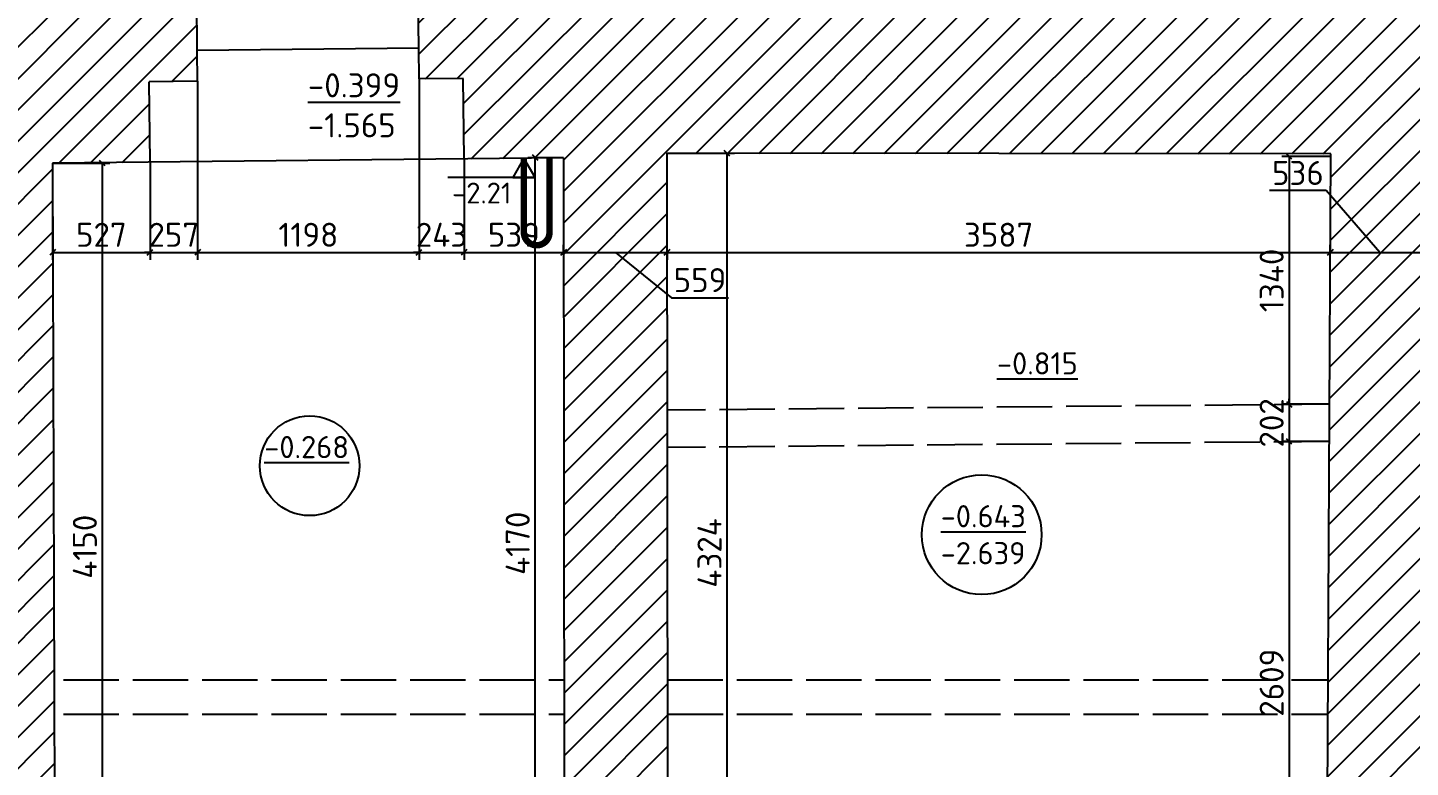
# Model space of a CAD drawing. Header units: millimetres. Extents: x 904915 to 1000606, y 1634169 to 1674089.
# Drawn here: x 952390 to 959869, y 1643953 to 1647954 of the extents above; entities that cross this region are included whole.
import ezdxf

# ---------------------------------------------------------------- set-up
doc = ezdxf.new("R2010")
doc.units = ezdxf.units.MM
doc.linetypes.add('ACAD_ISO02W100', pattern=[15, 12, -3])
for name, color, linetype in [('Балки', 140, 'ACAD_ISO02W100'), ('Канализация', 28, 'Continuous'), ('Контур', 7, 'Continuous'), ('Отметки', 7, 'Continuous'), ('Отметки коммуникаций', 7, 'Continuous'), ('Пожарные коммуникации', 1, 'Continuous'), ('Размеры', 224, 'Continuous'), ('Рама', 121, 'Continuous'), ('Штриховка', 252, 'Continuous')]:
    doc.layers.add(name, color=color, linetype=linetype)
doc.styles.add('ISOCPEUR', font='isocpeur.ttf')
doc.dimstyles.new('GENPLAN 1000', dxfattribs={"dimscale": 10, "dimtxt": 13, "dimasz": 3, "dimexe": 4, "dimexo": 0, "dimgap": 3, "dimtad": 1, "dimdec": 0, "dimzin": 0, "dimtxsty": 'ISOCPEUR', "dimblk1": 'OBLIQUE', "dimblk2": 'OBLIQUE', "dimsah": 1, "dimcen": -1, "dimaunit": 1, "dimadec": 3, "dimazin": 0, "dimtfac": 0.75, "dimtdec": 0, "dimtix": 1, "dimtmove": 1, "dimatfit": 3, "dimfxl": 0, "dimtvp": 0.6, "dimarcsym": 0})

# ---------------------------------------------------------------- blocks, each defined once
blk = doc.blocks.new('_Oblique')
at = {"color": 0, "linetype": 'ByBlock', "lineweight": -2}
blk.add_line((-0.5, -0.5), (0.5, 0.5), dxfattribs=at)
blk = doc.blocks.new('*D100')
at = {"layer": 'Defpoints', "color": 0, "ltscale": 0.03}
for p in [(952524.9, 1647221.1), (952794.2, 1647221.1), (952537.1, 1643071.2)]:
    blk.add_point(p, dxfattribs=at)
at = {"layer": 'Размеры', "color": 0, "lineweight": -2, "ltscale": 0.03}
for p, q in [((952524.9, 1647221.1), (952834.2, 1647221.1)), ((952794.2, 1643071.2), (952794.2, 1647221.1)), ((952537.1, 1643071.2), (952834.2, 1643071.2))]:
    blk.add_line(p, q, dxfattribs=at)
at = {"layer": 'Размеры', "color": 0, "lineweight": -2, "ltscale": 0.03, "xscale": 30, "yscale": 30, "zscale": 30}
for p, rotation in [((952794.2, 1647221.1), 90), ((952794.2, 1643071.2), 270)]:
    blk.add_blockref('_Oblique', p, dxfattribs=dict(at, rotation=rotation))
at = {"layer": 'Размеры', "color": 0, "ltscale": 0.03, "insert": (952699.2, 1645146.1), "char_height": 130, "attachment_point": 5, "rotation": 90, "style": 'ISOCPEUR'}
blk.add_mtext('4150', dxfattribs=at)
blk = doc.blocks.new('*D101')
at = {"layer": 'Defpoints', "color": 0, "ltscale": 0.03}
for p in [(952524.9, 1647221.1), (953052, 1647226.6), (953052, 1646738.4)]:
    blk.add_point(p, dxfattribs=at)
at = {"layer": 'Размеры', "color": 0, "lineweight": -2, "ltscale": 0.03}
for p, q in [((952524.9, 1647221.1), (952524.9, 1646698.4)), ((953052, 1647226.6), (953052, 1646698.4)), ((952524.9, 1646738.4), (953052, 1646738.4))]:
    blk.add_line(p, q, dxfattribs=at)
at = {"layer": 'Размеры', "color": 0, "lineweight": -2, "ltscale": 0.03, "xscale": 30, "yscale": 30, "zscale": 30, "rotation": 180}
blk.add_blockref('_Oblique', (952524.9, 1646738.4), dxfattribs=at)
at = {"layer": 'Размеры', "color": 0, "lineweight": -2, "ltscale": 0.03, "xscale": 30, "yscale": 30, "zscale": 30}
blk.add_blockref('_Oblique', (953052, 1646738.4), dxfattribs=at)
at = {"layer": 'Размеры', "color": 0, "ltscale": 0.03, "insert": (952788.4, 1646833.4), "char_height": 130, "attachment_point": 5, "style": 'ISOCPEUR'}
blk.add_mtext('527', dxfattribs=at)
blk = doc.blocks.new('*D102')
at = {"layer": 'Defpoints', "color": 0, "ltscale": 0.03}
for p in [(953309, 1647664), (953052, 1647226.6), (953309, 1646738.4)]:
    blk.add_point(p, dxfattribs=at)
at = {"layer": 'Размеры', "color": 0, "lineweight": -2, "ltscale": 0.03}
for p, q in [((953309, 1647664), (953309, 1646698.4)), ((953052, 1647226.6), (953052, 1646698.4)), ((953052, 1646738.4), (953022, 1646738.4)), ((953052, 1646738.4), (953309, 1646738.4)), ((953309, 1646738.4), (953339, 1646738.4))]:
    blk.add_line(p, q, dxfattribs=at)
at = {"layer": 'Размеры', "color": 0, "lineweight": -2, "ltscale": 0.03, "xscale": 30, "yscale": 30, "zscale": 30}
blk.add_blockref('_Oblique', (953052, 1646738.4), dxfattribs=at)
at = {"layer": 'Размеры', "color": 0, "lineweight": -2, "ltscale": 0.03, "xscale": 30, "yscale": 30, "zscale": 30, "rotation": 180}
blk.add_blockref('_Oblique', (953309, 1646738.4), dxfattribs=at)
at = {"layer": 'Размеры', "color": 0, "ltscale": 0.03, "insert": (953180.5, 1646833.4), "char_height": 130, "attachment_point": 5, "style": 'ISOCPEUR'}
blk.add_mtext('257', dxfattribs=at)
blk = doc.blocks.new('*D103')
at = {"layer": 'Defpoints', "color": 0, "ltscale": 0.03}
for p in [(953309, 1647664), (954506.9, 1647676.6), (954506.9, 1646738.4)]:
    blk.add_point(p, dxfattribs=at)
at = {"layer": 'Размеры', "color": 0, "lineweight": -2, "ltscale": 0.03}
for p, q in [((953309, 1647664), (953309, 1646698.4)), ((954506.9, 1647676.6), (954506.9, 1646698.4)), ((953309, 1646738.4), (954506.9, 1646738.4))]:
    blk.add_line(p, q, dxfattribs=at)
at = {"layer": 'Размеры', "color": 0, "lineweight": -2, "ltscale": 0.03, "xscale": 30, "yscale": 30, "zscale": 30, "rotation": 180}
blk.add_blockref('_Oblique', (953309, 1646738.4), dxfattribs=at)
at = {"layer": 'Размеры', "color": 0, "lineweight": -2, "ltscale": 0.03, "xscale": 30, "yscale": 30, "zscale": 30}
blk.add_blockref('_Oblique', (954506.9, 1646738.4), dxfattribs=at)
at = {"layer": 'Размеры', "color": 0, "ltscale": 0.03, "insert": (953908, 1646833.4), "char_height": 130, "attachment_point": 5, "style": 'ISOCPEUR'}
blk.add_mtext('1198', dxfattribs=at)
blk = doc.blocks.new('*D104')
at = {"layer": 'Defpoints', "color": 0, "ltscale": 0.03}
for p in [(954506.9, 1647676.6), (954750.2, 1647244.4), (954750.2, 1646738.4)]:
    blk.add_point(p, dxfattribs=at)
at = {"layer": 'Размеры', "color": 0, "lineweight": -2, "ltscale": 0.03}
for p, q in [((954506.9, 1647676.6), (954506.9, 1646698.4)), ((954750.2, 1647244.4), (954750.2, 1646698.4)), ((954506.9, 1646738.4), (954476.9, 1646738.4)), ((954506.9, 1646738.4), (954750.2, 1646738.4)), ((954750.2, 1646738.4), (954780.2, 1646738.4))]:
    blk.add_line(p, q, dxfattribs=at)
at = {"layer": 'Размеры', "color": 0, "lineweight": -2, "ltscale": 0.03, "xscale": 30, "yscale": 30, "zscale": 30}
blk.add_blockref('_Oblique', (954506.9, 1646738.4), dxfattribs=at)
at = {"layer": 'Размеры', "color": 0, "lineweight": -2, "ltscale": 0.03, "xscale": 30, "yscale": 30, "zscale": 30, "rotation": 180}
blk.add_blockref('_Oblique', (954750.2, 1646738.4), dxfattribs=at)
at = {"layer": 'Размеры', "color": 0, "ltscale": 0.03, "insert": (954628.5, 1646833.4), "char_height": 130, "attachment_point": 5, "style": 'ISOCPEUR'}
blk.add_mtext('243', dxfattribs=at)
blk = doc.blocks.new('*D105')
at = {"layer": 'Defpoints', "color": 0, "ltscale": 0.03}
for p in [(954750.2, 1647244.4), (955289, 1646738.4), (955289, 1646724.9)]:
    blk.add_point(p, dxfattribs=at)
at = {"layer": 'Размеры', "color": 0, "lineweight": -2, "ltscale": 0.03}
for p, q in [((954750.2, 1647244.4), (954750.2, 1646698.4)), ((954750.2, 1646738.4), (955289, 1646738.4)), ((955289, 1646724.9), (955289, 1646778.4))]:
    blk.add_line(p, q, dxfattribs=at)
at = {"layer": 'Размеры', "color": 0, "lineweight": -2, "ltscale": 0.03, "xscale": 30, "yscale": 30, "zscale": 30, "rotation": 180}
blk.add_blockref('_Oblique', (954750.2, 1646738.4), dxfattribs=at)
at = {"layer": 'Размеры', "color": 0, "lineweight": -2, "ltscale": 0.03, "xscale": 30, "yscale": 30, "zscale": 30}
blk.add_blockref('_Oblique', (955289, 1646738.4), dxfattribs=at)
at = {"layer": 'Размеры', "color": 0, "ltscale": 0.03, "insert": (955019.6, 1646833.4), "char_height": 130, "attachment_point": 5, "style": 'ISOCPEUR'}
blk.add_mtext('539', dxfattribs=at)
blk = doc.blocks.new('*D106')
at = {"layer": 'Defpoints', "color": 0, "ltscale": 0.03}
for p in [(955289, 1646724.9), (955848.2, 1646741.2), (955848.2, 1646738.4)]:
    blk.add_point(p, dxfattribs=at)
at = {"layer": 'Размеры', "color": 0, "lineweight": -2, "ltscale": 0.03}
for p, q in [((955289, 1646724.9), (955289, 1646778.4)), ((955289, 1646738.4), (955848.2, 1646738.4)), ((955568.6, 1646738.4), (955872.9, 1646493.3)), ((955848.2, 1646741.2), (955848.2, 1646698.4)), ((955872.9, 1646493.3), (956179.9, 1646493.3))]:
    blk.add_line(p, q, dxfattribs=at)
at = {"layer": 'Размеры', "color": 0, "lineweight": -2, "ltscale": 0.03, "xscale": 30, "yscale": 30, "zscale": 30, "rotation": 180}
blk.add_blockref('_Oblique', (955289, 1646738.4), dxfattribs=at)
at = {"layer": 'Размеры', "color": 0, "lineweight": -2, "ltscale": 0.03, "xscale": 30, "yscale": 30, "zscale": 30}
blk.add_blockref('_Oblique', (955848.2, 1646738.4), dxfattribs=at)
at = {"layer": 'Размеры', "color": 0, "ltscale": 0.03, "insert": (956026.4, 1646588.3), "char_height": 130, "attachment_point": 5, "style": 'ISOCPEUR'}
blk.add_mtext('559', dxfattribs=at)
blk = doc.blocks.new('*D107')
at = {"layer": 'Defpoints', "color": 0, "ltscale": 0.03}
for p in [(955848.2, 1646741.2), (959435.4, 1646738.4), (959435.4, 1646707.1)]:
    blk.add_point(p, dxfattribs=at)
at = {"layer": 'Размеры', "color": 0, "lineweight": -2, "ltscale": 0.03}
for p, q in [((955848.2, 1646741.2), (955848.2, 1646698.4)), ((955848.2, 1646738.4), (959435.4, 1646738.4)), ((959435.4, 1646707.1), (959435.4, 1646778.4))]:
    blk.add_line(p, q, dxfattribs=at)
at = {"layer": 'Размеры', "color": 0, "lineweight": -2, "ltscale": 0.03, "xscale": 30, "yscale": 30, "zscale": 30, "rotation": 180}
blk.add_blockref('_Oblique', (955848.2, 1646738.4), dxfattribs=at)
at = {"layer": 'Размеры', "color": 0, "lineweight": -2, "ltscale": 0.03, "xscale": 30, "yscale": 30, "zscale": 30}
blk.add_blockref('_Oblique', (959435.4, 1646738.4), dxfattribs=at)
at = {"layer": 'Размеры', "color": 0, "ltscale": 0.03, "insert": (957641.8, 1646833.4), "char_height": 130, "attachment_point": 5, "style": 'ISOCPEUR'}
blk.add_mtext('3587', dxfattribs=at)
blk = doc.blocks.new('*D108')
at = {"layer": 'Defpoints', "color": 0, "ltscale": 0.03}
for p in [(959971.3, 1646738.4), (959435.4, 1646707.1), (959971.3, 1646699.6)]:
    blk.add_point(p, dxfattribs=at)
at = {"layer": 'Размеры', "color": 0, "lineweight": -2, "ltscale": 0.03}
for p, q in [((959413.8, 1647072.9), (959106.8, 1647072.9)), ((959703.4, 1646738.4), (959413.8, 1647072.9)), ((959435.4, 1646707.1), (959435.4, 1646778.4)), ((959435.4, 1646738.4), (959971.3, 1646738.4)), ((959971.3, 1646699.6), (959971.3, 1646778.4))]:
    blk.add_line(p, q, dxfattribs=at)
at = {"layer": 'Размеры', "color": 0, "lineweight": -2, "ltscale": 0.03, "xscale": 30, "yscale": 30, "zscale": 30, "rotation": 180}
blk.add_blockref('_Oblique', (959435.4, 1646738.4), dxfattribs=at)
at = {"layer": 'Размеры', "color": 0, "lineweight": -2, "ltscale": 0.03, "xscale": 30, "yscale": 30, "zscale": 30}
blk.add_blockref('_Oblique', (959971.3, 1646738.4), dxfattribs=at)
at = {"layer": 'Размеры', "color": 0, "ltscale": 0.03, "insert": (959260.3, 1647167.9), "char_height": 130, "attachment_point": 5, "style": 'ISOCPEUR'}
blk.add_mtext('536', dxfattribs=at)
blk = doc.blocks.new('*D130')
at = {"layer": 'Defpoints', "color": 0, "ltscale": 0.03}
for p in [(959438.2, 1647256.7), (959213.5, 1645916.9), (959431.3, 1645916.9)]:
    blk.add_point(p, dxfattribs=at)
at = {"layer": 'Размеры', "color": 0, "lineweight": -2, "ltscale": 0.03}
for p, q in [((959438.2, 1647256.7), (959173.5, 1647256.7)), ((959213.5, 1647256.7), (959213.5, 1645916.9)), ((959431.3, 1645916.9), (959173.5, 1645916.9))]:
    blk.add_line(p, q, dxfattribs=at)
at = {"layer": 'Размеры', "color": 0, "lineweight": -2, "ltscale": 0.03, "xscale": 30, "yscale": 30, "zscale": 30}
for p, rotation in [((959213.5, 1647256.7), 90), ((959213.5, 1645916.9), 270)]:
    blk.add_blockref('_Oblique', p, dxfattribs=dict(at, rotation=rotation))
at = {"layer": 'Размеры', "color": 0, "ltscale": 0.03, "insert": (959118.5, 1646586.8), "char_height": 130, "attachment_point": 5, "rotation": 90, "style": 'ISOCPEUR'}
blk.add_mtext('1340', dxfattribs=at)
blk = doc.blocks.new('*D131')
at = {"layer": 'Defpoints', "color": 0, "ltscale": 0.03}
for p in [(959431.3, 1645916.9), (959213.5, 1645715.2), (959430.3, 1645715.2)]:
    blk.add_point(p, dxfattribs=at)
at = {"layer": 'Размеры', "color": 0, "lineweight": -2, "ltscale": 0.03}
for p, q in [((959431.3, 1645916.9), (959173.5, 1645916.9)), ((959213.5, 1645916.9), (959213.5, 1645946.9)), ((959213.5, 1645916.9), (959213.5, 1645715.2)), ((959430.3, 1645715.2), (959173.5, 1645715.2)), ((959213.5, 1645715.2), (959213.5, 1645685.2))]:
    blk.add_line(p, q, dxfattribs=at)
at = {"layer": 'Размеры', "color": 0, "lineweight": -2, "ltscale": 0.03, "xscale": 30, "yscale": 30, "zscale": 30}
for p, rotation in [((959213.5, 1645916.9), 270), ((959213.5, 1645715.2), 90)]:
    blk.add_blockref('_Oblique', p, dxfattribs=dict(at, rotation=rotation))
at = {"layer": 'Размеры', "color": 0, "ltscale": 0.03, "insert": (959118.5, 1645816.1), "char_height": 130, "attachment_point": 5, "rotation": 90, "style": 'ISOCPEUR'}
blk.add_mtext('202', dxfattribs=at)
blk = doc.blocks.new('*D132')
at = {"layer": 'Defpoints', "color": 0, "ltscale": 0.03}
for p in [(959430.3, 1645715.2), (959213.5, 1643106.3), (959400.1, 1643106.3)]:
    blk.add_point(p, dxfattribs=at)
at = {"layer": 'Размеры', "color": 0, "lineweight": -2, "ltscale": 0.03}
for p, q in [((959430.3, 1645715.2), (959173.5, 1645715.2)), ((959213.5, 1645715.2), (959213.5, 1643106.3)), ((959400.1, 1643106.3), (959173.5, 1643106.3))]:
    blk.add_line(p, q, dxfattribs=at)
at = {"layer": 'Размеры', "color": 0, "lineweight": -2, "ltscale": 0.03, "xscale": 30, "yscale": 30, "zscale": 30}
for p, rotation in [((959213.5, 1645715.2), 90), ((959213.5, 1643106.3), 270)]:
    blk.add_blockref('_Oblique', p, dxfattribs=dict(at, rotation=rotation))
at = {"layer": 'Размеры', "color": 0, "ltscale": 0.03, "insert": (959118.5, 1644410.7), "char_height": 130, "attachment_point": 5, "rotation": 90, "style": 'ISOCPEUR'}
blk.add_mtext('2609', dxfattribs=at)
blk = doc.blocks.new('*D143')
at = {"layer": 'Defpoints', "color": 0, "ltscale": 0.03}
for p in [(955847.6, 1647274.2), (956172.8, 1647274.2), (955852.4, 1642950.6)]:
    blk.add_point(p, dxfattribs=at)
at = {"layer": 'Размеры', "color": 0, "lineweight": -2, "ltscale": 0.03}
for p, q in [((955847.6, 1647274.2), (956212.8, 1647274.2)), ((956172.8, 1642950.6), (956172.8, 1647274.2)), ((955852.4, 1642950.6), (956212.8, 1642950.6))]:
    blk.add_line(p, q, dxfattribs=at)
at = {"layer": 'Размеры', "color": 0, "lineweight": -2, "ltscale": 0.03, "xscale": 30, "yscale": 30, "zscale": 30}
for p, rotation in [((956172.8, 1647274.2), 90), ((956172.8, 1642950.6), 270)]:
    blk.add_blockref('_Oblique', p, dxfattribs=dict(at, rotation=rotation))
at = {"layer": 'Размеры', "color": 0, "ltscale": 0.03, "insert": (956077.8, 1645112.4), "char_height": 130, "attachment_point": 5, "rotation": 90, "style": 'ISOCPEUR'}
blk.add_mtext('4324', dxfattribs=at)
blk = doc.blocks.new('*D195')
at = {"layer": 'Defpoints', "color": 0, "ltscale": 0.03}
for p in [(955135.5, 1647250.1), (955288.4, 1647250.1), (955293.1, 1643079.9)]:
    blk.add_point(p, dxfattribs=at)
at = {"layer": 'Размеры', "color": 0, "lineweight": -2, "ltscale": 0.03}
for p, q in [((955288.4, 1647250.1), (955095.5, 1647250.1)), ((955135.5, 1643079.9), (955135.5, 1647250.1)), ((955293.1, 1643079.9), (955095.5, 1643079.9))]:
    blk.add_line(p, q, dxfattribs=at)
at = {"layer": 'Размеры', "color": 0, "lineweight": -2, "ltscale": 0.03, "xscale": 30, "yscale": 30, "zscale": 30}
for p, rotation in [((955135.5, 1647250.1), 90), ((955135.5, 1643079.9), 270)]:
    blk.add_blockref('_Oblique', p, dxfattribs=dict(at, rotation=rotation))
at = {"layer": 'Размеры', "color": 0, "ltscale": 0.03, "insert": (955040.5, 1645165), "char_height": 130, "attachment_point": 5, "rotation": 90, "style": 'ISOCPEUR'}
blk.add_mtext('4170', dxfattribs=at)

msp = doc.modelspace()

# ---------------------------------------------------------------- hatches: boundary and pattern name
at = {"layer": 'Штриховка', "ltscale": 0.03}
h = msp.add_hatch(dxfattribs=at)
h.set_pattern_fill('_USER', color=256, scale=120, angle=45, pattern_type=0)
h.set_pattern_definition([(45, (939769.27, 1645632.96), (-84.8528, 84.8528), [])])
h.paths.add_polyline_path([(939862.1, 1645865.3), (939717.3, 1645866.2), (939716.4, 1645515.2), (939572.8, 1645516), (939573.1, 1645259.6), (939858.5, 1645259.9)], flags=17)
h.paths.add_polyline_path([(967898.5, 1669251.9), (967748.5, 1669254.9), (967737, 1668677), (967887, 1668674)], flags=17)
h.paths.add_polyline_path([(959721.2, 1670070.1), (960600.3, 1670071.2), (960599.8, 1670501.5), (960599.2, 1670954.9), (958956.6, 1670954.7), (959002.6, 1662727), (958908.9, 1662725), (958909, 1662520.4), (959728.4, 1662541.9), (959725.6, 1663653.4), (960845.1, 1663649), (960849, 1664244.1), (959728.5, 1664251.4)])
h.paths.add_polyline_path([(953047.4, 1647661.3), (953309, 1647664), (953307.3, 1647830.1), (953304.3, 1648110.6), (951642.4, 1648114.7), (951716, 1642822.9), (952533.5, 1642743.7), (952532.8, 1642909), (953481.3, 1642912), (953480.8, 1643074.2), (952537.1, 1643071.2), (952524.9, 1647221.1), (953052, 1647226.6)], flags=17)
h.paths.add_polyline_path([(944956.8, 1645799), (943919.8, 1645788.6), (943920.1, 1645262.1), (939858.5, 1645259.9), (939573.1, 1645259.6), (939573.1, 1645244.2), (934568.3, 1645252.9), (934568.3, 1645253.2), (934278.3, 1645254), (932110.1, 1645254), (932109.8, 1645787.9), (931143.7, 1645778.5), (931152.5, 1644829.1), (929740.1, 1644827.8), (929759.1, 1646190.3), (927061.9, 1646219.9), (927061.4, 1646069.9), (929607, 1646042), (929588, 1644677.6), (931153.9, 1644679.1), (931157.1, 1644329.1), (931593.9, 1644329.6), (931614, 1644169.6), (931653.7, 1644489.6), (931673.9, 1644329.6), (932110.6, 1644330.1), (932110.2, 1644955.7), (943920.3, 1644962.1), (943920.6, 1644397.3), (944407.8, 1644403.1), (944429.7, 1644243.4), (944465.9, 1644563.8), (944487.8, 1644404.1), (944974.9, 1644409.9), (944971, 1644709.9), (946047, 1644722.8), (946060.4, 1646106), (948397.6, 1646107.4), (948397.2, 1646257.4), (945911.9, 1646255.9), (945898.9, 1644921), (944968.4, 1644909.8)])
h.paths.add_polyline_path([(941747.9, 1647720.4), (935723.9, 1647718.2), (935724, 1647401.1), (939570.7, 1647430.7), (939571, 1647159), (939720.5, 1647158.1), (939719.7, 1646853.6), (939599.7, 1646838.9), (939839.6, 1646808.3), (939719.6, 1646793.6), (939718.8, 1646489.1), (939571.8, 1646490), (939572, 1646278), (939718.3, 1646277.1), (939717.4, 1645926.2), (939597.4, 1645911.4), (939862.2, 1645877.7), (939871.4, 1647396.6), (941748.7, 1647400.9)])
h.paths.add_polyline_path([(934907, 1647717.9), (934688, 1647717.9), (933884, 1647717.6), (933886.9, 1647392.8), (934284.4, 1647396.3), (934278.3, 1645254), (934568.3, 1645253.2), (934574.5, 1647392.3), (934909.5, 1647394.8)])
h.paths.add_polyline_path([(932129.4, 1649034.8), (931923.5, 1649035.1), (931923.9, 1649266.2), (931788.1, 1649266.4), (931788.1, 1649293.2), (931494.6, 1649293.9), (931494.2, 1649135.2), (931345.5, 1649135.6), (931342.9, 1648092.4), (923885.6, 1648105.6), (923881.9, 1647831.4), (923721.7, 1647813.5), (924041.1, 1647769.2), (923880.8, 1647751.4), (923877.2, 1647477.1), (924177.2, 1647477.1), (924138.3, 1644589.7), (927056.3, 1644558.9), (927057.3, 1644859), (924442.4, 1644886.5), (924477.2, 1647477.1), (931128.7, 1647397.5), (931130.8, 1647163.4), (932109, 1647173), (932108.9, 1647376.8), (932568, 1647380.9), (932565, 1647717.1), (932127.3, 1647716.9)])
h.paths.add_polyline_path([(950486.2, 1648117.6), (944691.4, 1648132), (944686.6, 1649180.5), (944528.4, 1649179.8), (944527.7, 1649323.4), (944245.8, 1649322.1), (944245.9, 1649301.6), (944073, 1649301.2), (944073.5, 1649109.4), (943905.2, 1649109), (943908.4, 1647721.2), (943261, 1647720.9), (943261.7, 1647404.3), (943918.9, 1647405.7), (943919.1, 1647096.6), (944939.3, 1647138), (944935.8, 1647403.5), (949029.6, 1647409.4), (950272.6, 1647401.6), (950272.6, 1646130.9), (950392.6, 1646115.9), (950272.6, 1646100.9), (950272.6, 1644831.4), (948400.6, 1644827), (948401.3, 1644527), (950083.4, 1644531), (950116.4, 1639995.2), (951661, 1639989.6), (951661, 1639460.8), (955617.4, 1639500.6), (962461.1, 1639567.9), (962455.8, 1636178), (962155.8, 1636178), (962155.1, 1635728.5), (962315.1, 1635708.3), (962155.1, 1635688.5), (962154.4, 1635279.1), (969661.4, 1635263.1), (969653.3, 1636911.1), (969342.9, 1636912.5), (968746.2, 1636915.1), (968742.8, 1636143.6), (967545.7, 1636148.5), (967554.4, 1641372.6), (967284, 1641372.7), (967283.9, 1641196.6), (967396.8, 1641195.5), (967399.1, 1637608.9), (967078, 1637609.2), (967077.8, 1637359.2), (967399.1, 1637358.9), (967399.1, 1636178), (966361, 1636178), (966361, 1636455), (966111, 1636455), (966111, 1636178), (963002.7, 1636178), (963006.5, 1640478), (962468.8, 1640472.7), (962472.1, 1640136.2), (959955, 1640116.1), (959955, 1641762), (959802, 1641762), (959802, 1641699), (959401.4, 1641699), (959356, 1640111.4), (955859.3, 1640105.6), (955861.6, 1641747), (955722, 1641747), (955722, 1641685), (955316.4, 1641685), (955333, 1639913), (953838.8, 1639848.2), (953835.2, 1640084.9), (952545, 1640065.2), (952537.7, 1641768.8), (951730.6, 1641771.1), (951746.3, 1640645.3), (950540.6, 1640652.7)])
h.paths.add_polyline_path([(944673.1, 1652178.2), (944526.8, 1652177.5), (944526.1, 1652342), (944239.1, 1652340.7), (944238.8, 1652288.7), (944081.7, 1652288.3), (944082, 1652146.3), (943898, 1652145.9), (943900.2, 1651218), (944068.5, 1651218.4), (944069, 1651034.4), (944101.8, 1651034.4), (944241.8, 1651034.8), (944241.9, 1650997.5), (944520.2, 1650998.8), (944519.5, 1651139.9), (944677.7, 1651140.6)])
h.paths.add_polyline_path([(944659.3, 1655219.7), (944494.9, 1655219), (944494.2, 1655363), (944231.6, 1655361.9), (944231.6, 1655357.7), (944091.4, 1655357.4), (944091.9, 1655142.4), (943891, 1655141.9), (943892.9, 1654328), (944076.9, 1654328.4), (944077.5, 1654082.4), (944234.6, 1654082.7), (944234.7, 1654030.5), (944518.5, 1654031.8), (944517.8, 1654178.3), (944664, 1654179)])
h.paths.add_polyline_path([(944645.4, 1658294.4), (944491, 1658293.7), (944490.4, 1658426.8), (944206.7, 1658425.5), (944206.8, 1658379.7), (944077.2, 1658379.4), (944077.5, 1658241.4), (943883.7, 1658241), (943886, 1657254), (944087, 1657254.4), (944087.3, 1657112.4), (944227.5, 1657112.7), (944227.6, 1657090.6), (944486.4, 1657091.8), (944485.6, 1657261), (944650, 1657261.7)])
h.paths.add_polyline_path([(944633.8, 1660848.8), (944633.7, 1661302.1), (944485.7, 1661302.1), (944485.7, 1661461.5), (944204.2, 1661461.5), (944204.2, 1661430), (944073, 1661430), (944073, 1661265), (943881.2, 1661265), (943881.1, 1660290.9), (944072.7, 1660291.4), (944073, 1660132.4), (944202.7, 1660132.7), (944202.8, 1660120.1), (944482.7, 1660121.3), (944482, 1660272), (944636.4, 1660272.7)])
h.paths.add_polyline_path([(944633.4, 1664368.1), (944482.8, 1664368.1), (944482.8, 1664523.8), (944209.9, 1664523.8), (944209.9, 1664487), (944064, 1664487), (944064, 1664294), (943881.5, 1664294), (943881.4, 1663327), (944073.2, 1663327), (944073.2, 1663205), (944204.4, 1663205), (944204.4, 1663176.6), (944485.5, 1663176.6), (944485.5, 1663329.3), (944633.5, 1663329.3)])
h.paths.add_polyline_path([(944633.1, 1667394.5), (944477.8, 1667394.5), (944477.8, 1667551.3), (944210.3, 1667551.3), (944210.3, 1667505), (944070.3, 1667505), (943881.8, 1667505), (943881.7, 1666551), (944064.2, 1666551), (944064.2, 1666226), (944210.1, 1666226), (944210.1, 1666193.3), (944482.6, 1666193.3), (944482.6, 1666351.3), (944633.2, 1666351.3)])
h.paths.add_polyline_path([(944632.7, 1670737.4), (933630.3, 1670719.9), (933632.7, 1669988.5), (943882.1, 1670004.5), (943882, 1669255), (944070.4, 1669255), (944210.4, 1669255), (944210.4, 1669219), (944477.6, 1669219), (944477.6, 1669378.8), (944632.8, 1669378.8)])
h.paths.add_polyline_path([(932703.5, 1670718.4), (931347.7, 1670716.2), (931349.7, 1669370.6), (931502.4, 1669370.8), (931502.6, 1669191), (931790.8, 1669191.4), (931790.9, 1669244.1), (931930.9, 1669244.1), (932162.5, 1669243.8), (932163.7, 1669986.2), (932705.9, 1669987)])
h.paths.add_polyline_path([(932159.7, 1667508.9), (931928.1, 1667509.3), (931788.1, 1667509.6), (931788.1, 1667541.2), (931505.1, 1667540.8), (931505.3, 1667399.2), (931352.6, 1667399), (931354.2, 1666341.7), (931523.2, 1666341.9), (931523.4, 1666160.1), (931785.9, 1666160.5), (931786, 1666222.5), (931926, 1666222.3), (931981.8, 1666222.2), (931981.9, 1666273.3), (932157.6, 1666273)])
h.paths.add_polyline_path([(932154.1, 1664134.1), (931978.4, 1664134.4), (931979, 1664493.2), (931923.2, 1664493.3), (931783.2, 1664493.5), (931783.2, 1664539.3), (931525.8, 1664538.9), (931526, 1664383.6), (931357, 1664383.4), (931358.6, 1663301.6), (931525, 1663301.8), (931525.2, 1663154.9), (931809.9, 1663155.3), (931810, 1663182.4), (931976.8, 1663182.1), (931976.9, 1663194.3), (932152.6, 1663194)])
h.paths.add_polyline_path([(932149, 1661019), (931973.3, 1661019.3), (931974, 1661450.3), (931947.1, 1661450.3), (931807.1, 1661450.5), (931807.2, 1661485.4), (931527.7, 1661485), (931527.9, 1661337.7), (931361.5, 1661337.5), (931363.1, 1660268), (931516.6, 1660268.2), (931516.8, 1660102.1), (931789.8, 1660102.5), (931789.9, 1660126.5), (931929.9, 1660126.3), (932147.6, 1660125.9)])
h.paths.add_polyline_path([(932143.9, 1657865), (931963.1, 1657865.3), (931964, 1658400.3), (931927, 1658400.3), (931787, 1658400.6), (931787.1, 1658436.1), (931519.2, 1658435.7), (931519.5, 1658275.3), (931366, 1658275.1), (931367, 1657612.2), (931366, 1657213.6), (931521, 1657213.2), (931520.6, 1657073.8), (931784.9, 1657073.1), (931784.9, 1657090.5), (931945.7, 1657090.3), (931945.8, 1657183.3), (932142.8, 1657183)])
h.paths.add_polyline_path([(932139.2, 1655001), (931942.2, 1655001.3), (931942.8, 1655353.2), (931922, 1655353.3), (931782, 1655353.3), (931782.1, 1655366.1), (931516.3, 1655366.7), (931515.9, 1655215.6), (931360.9, 1655216), (931358.3, 1654172.5), (931510, 1654172.1), (931509.6, 1654017.4), (931795.8, 1654016.7), (931795.9, 1654036.5), (931935.9, 1654036.3), (931969.7, 1654036.2), (931969.9, 1654151.3), (932137.8, 1654151)])
h.paths.add_polyline_path([(932134.4, 1652068), (931966.5, 1652068.3), (931966.9, 1652310.1), (931933, 1652310.2), (931793, 1652308.6), (931505.3, 1652309.3), (931505, 1652175.8), (931353.2, 1652176.2), (931350.5, 1651112.8), (931499.2, 1651112.4), (931498.8, 1650973.5), (931790.9, 1650972.8), (931790.9, 1650999.5), (931926.8, 1650999.3), (931927, 1651125.3), (932132.8, 1651125)])
h.paths.add_polyline_path([(960333.3, 1647937.6), (961315, 1647929), (961315, 1647846.3), (962027.7, 1647840), (962022.5, 1647245.2), (962441.3, 1647241.6), (962438.8, 1642931.6), (961667.1, 1642932.5), (961667.3, 1642787.2), (962445.8, 1642788.4), (962449.9, 1642374), (962998.7, 1642379.5), (962995.7, 1642556.1), (967112.8, 1642504.1), (967117.8, 1642902.1), (962981.3, 1642953.7), (962970.6, 1647238), (966973.7, 1647210.3), (966959.5, 1648041.4), (962846.2, 1648068.6), (962852.6, 1650308), (962290.3, 1650309.5), (962284.4, 1648065), (959904.8, 1648083.6), (959800.1, 1652965.9), (959269.6, 1652954.6), (959044.4, 1652949.7), (959061.6, 1648096.2), (954502.4, 1648107.6), (954505.2, 1647842.7), (954506.9, 1647676.6), (954745.6, 1647679.1), (954750.2, 1647244.4), (955288.4, 1647250.1), (955293.1, 1643079.9), (954363, 1643077), (954363.5, 1642914.8), (955304.8, 1642917.8), (955306.5, 1642744), (955724, 1642744), (955724, 1642682), (955862.9, 1642682), (955863.1, 1642813.5), (957224.7, 1642810.3), (957225.1, 1642947.4), (955852.4, 1642950.6), (955847.6, 1647274.2), (959438.3, 1647271.7), (959416.1, 1642942.4), (958119.3, 1642945.4), (958119, 1642808.3), (959433.1, 1642805.2), (959431.1, 1642735), (959803, 1642735), (959803, 1642659), (959957.9, 1642659), (959958.3, 1642784.8), (960773, 1642785.9), (960773.1, 1642933.5), (959949.4, 1642934.4), (959974.6, 1647263.2), (960327.3, 1647260.1)])
h.paths.add_polyline_path([(966452.6, 1641373), (963016, 1641374), (963015.6, 1641395.3), (962459.7, 1641385.8), (962463.6, 1640992.6), (963006.9, 1640998), (963007.1, 1641238.2), (966452.5, 1641204.7)], flags=17)
h.paths.add_polyline_path([(969641.7, 1639274.2), (969362.9, 1639275.5), (968756.5, 1639278.1), (968751.6, 1638147.9), (969348.3, 1638145.3), (969647.2, 1638144)], flags=17)
h.paths.add_polyline_path([(969614.1, 1644901.4), (969720.5, 1644900.2), (969709, 1645492.7), (968768.4, 1645497.1), (968765.6, 1642881.5), (968251, 1642888), (968246, 1642489.8), (968770.6, 1642483.2), (968761.9, 1640511), (969368.3, 1640508.3), (969635.6, 1640507.1)])
h.paths.add_polyline_path([(969355.7, 1670956.2), (961595, 1670955.1), (961595.6, 1670502.8), (961596.1, 1670072.4), (964099.4, 1670075.6), (964080.7, 1667732.6), (964412.9, 1667733.9), (964412.2, 1667937.9), (964282.4, 1667937.4), (964299.4, 1670075.8), (967765, 1670080.2), (967762.8, 1669971.3), (967912.8, 1669968.3), (967915, 1670080.2), (968620.7, 1670080.2), (968620.7, 1667950.5), (967872.5, 1667950.5), (967876.3, 1668140.7), (967726.4, 1668143.7), (967722.5, 1667950.4), (965333.7, 1667941.4), (965334.5, 1667737.4), (968620.7, 1667749.8), (968637.7, 1664193.3), (961712.9, 1664238.5), (961710.6, 1663645.6), (962247.4, 1663643.5), (962251.2, 1662293.7), (962850.1, 1662295.3), (962846.3, 1663638), (968632.7, 1663590.8), (968686.8, 1655955.5), (962868.1, 1656006.9), (962852.6, 1661416.8), (962253.6, 1661415.2), (962257.5, 1659994.6), (961579.4, 1659980.3), (961582.8, 1659806.5), (962267.6, 1659820), (962275.7, 1655887.9), (959738.9, 1655882.7), (959728.4, 1659770.1), (960715, 1659789.5), (960711.6, 1659962), (959734.7, 1659941.4), (959730.8, 1661541.8), (958909.7, 1661563.1), (958912.6, 1657742.3), (959027.5, 1657741.5), (959040.6, 1654041.2), (959246.2, 1654045.7), (959776.7, 1654057), (959744.4, 1655561.9), (962304.3, 1655548.9), (962299.7, 1653824.7), (962862.6, 1653823.1), (962867.9, 1655694.4), (968730.2, 1655638.5), (968722.6, 1648029.8), (967950.7, 1648034.9), (967949, 1647780.4), (968184.6, 1647769.6), (968129.2, 1647202.3), (968770.2, 1647197.9), (968769.4, 1646527.9), (969689.7, 1646485.6), (969659.3, 1648055), (969518.2, 1648054.8), (969514.3, 1650781), (969450.9, 1650781), (969419, 1655374.3), (969388.2, 1663662.6)])

# ---------------------------------------------------------------- linework, layer by layer
at = {"layer": 'Балки', "ltscale": 25}
for p, q in [((959431.3, 1645916.9), (955849.1, 1645884.6)), ((959430.3, 1645715.2), (955849.3, 1645682.9))]:
    msp.add_line(p, q, dxfattribs=at)
at = {"layer": 'Канализация', "color": 26, "ltscale": 0.03, "const_width": 35}
msp.add_lwpolyline([(955074, 1647247.8), (955074, 1646846, 1), (955212.4, 1646846), (955212.4, 1647249.3)], format="xyb", dxfattribs=at)
at = {"layer": 'Контур', "ltscale": 15}
for p, q in [((953307.3, 1647830.1), (953304.3, 1648110.6)), ((954505.2, 1647842.7), (954502.4, 1648107.6)), ((954506.9, 1647676.6), (954505.2, 1647842.7)), ((953309, 1647664), (953307.3, 1647830.1)), ((953309, 1647664), (953047.4, 1647661.3)), ((953052, 1647226.6), (953047.4, 1647661.3)), ((954745.6, 1647679.1), (954506.9, 1647676.6)), ((954750.2, 1647244.4), (954745.6, 1647679.1)), ((955288.4, 1647250.1), (952524.9, 1647221.1)), ((955288.4, 1647250.1), (955293.1, 1643079.9)), ((959438.3, 1647271.7), (955847.6, 1647274.2)), ((955847.6, 1647274.2), (955852.4, 1642950.6)), ((959416.1, 1642942.4), (959438.3, 1647271.7)), ((952524.9, 1647221.1), (952537.1, 1643071.2))]:
    msp.add_line(p, q, dxfattribs=at)
at = {"layer": 'Отметки', "ltscale": 0.03}
for centre, radius in [((953915, 1645584, -268), 269.7), ((957550.4, 1645211.3), 324)]:
    msp.add_circle(centre, radius, dxfattribs=at)
at = {"layer": 'Отметки коммуникаций', "color": 24}
msp.add_line((955134.4, 1647143.3, 115612.6), (954662.6, 1647143.3, 115612.6), dxfattribs=at)
msp.add_lwpolyline([(955074, 1647247.8), (955013.6, 1647143.3), (955134.4, 1647143.3)], close=True, dxfattribs=at)
at = {"layer": 'Пожарные коммуникации', "linetype": 'ACAD_ISO02W100', "ltscale": 25}
for p, q in [((952583, 1644427), (955291.6, 1644427)), ((955850.7, 1644427), (959423.7, 1644427)), ((952583, 1644241), (955291.8, 1644241)), ((955851, 1644241), (959422.7, 1644241))]:
    msp.add_line(p, q, dxfattribs=at)
at = {"layer": 'Рама', "ltscale": 0.03}
msp.add_line((954505.2, 1647842.7), (953307.3, 1647830.1), dxfattribs=at)

# ---------------------------------------------------------------- texts
at = {"layer": 'Отметки', "color": 140, "ltscale": 0.03, "style": 'ISOCPEUR'}
msp.add_text('%%u-0.815', height=120, dxfattribs=at).set_placement((957632.6, 1646078, -815))
at = {"layer": 'Отметки', "ltscale": 0.03, "style": 'ISOCPEUR'}
msp.add_text('%%u-0.268', height=120, dxfattribs=at).set_placement((953669.2, 1645625.2, -268))
at = {"layer": 'Отметки', "ltscale": 0.03, "attachment_point": 1, "style": 'ISOCPEUR'}
for s, insert, char_height, width in [('\\L-0.399\\l\\P-1.565', (953905.4, 1647707.1), 130, 585), ('\\L-0.643\\l\\P{\\C98;-2.639}', (957328.4, 1645371.3), 120, 552)]:
    msp.add_mtext(s, dxfattribs=dict(at, insert=insert, char_height=char_height, width=width))
at = {"layer": 'Отметки коммуникаций', "color": 24, "style": 'ISOCPEUR'}
msp.add_text('-2.21', height=113.01, dxfattribs=at).set_placement((954685.1, 1647002.8))

# ---------------------------------------------------------------- dimensions: what is measured, and where the dimension line sits
at = {"layer": 'Размеры', "ltscale": 0.03}
for base, p1, p2, picture, middle in [((953309, 1646738.4), (953052, 1647226.6), (953309, 1647664), '*D102', (953180.5, 1646833.4)), ((954506.9, 1646738.4), (953309, 1647664), (954506.9, 1647676.6), '*D103', (953908, 1646833.4)), ((954750.2, 1646738.4), (954506.9, 1647676.6), (954750.2, 1647244.4), '*D104', (954628.5, 1646833.4)), ((955289, 1646738.4), (954750.2, 1647244.4), (955289, 1646724.9), '*D105', (955019.6, 1646833.4)), ((953052, 1646738.4), (952524.9, 1647221.1), (953052, 1647226.6), '*D101', (952788.4, 1646833.4)), ((959435.4, 1646738.4), (955848.2, 1646741.2), (959435.4, 1646707.1), '*D107', (957641.8, 1646833.4))]:
    dim = msp.add_linear_dim(base=base, p1=p1, p2=p2, dimstyle='GENPLAN 1000', dxfattribs=at)
    dim.commit()
    dim.dimension.update_dxf_attribs({"geometry": picture, "text_midpoint": middle})
for base, p1, p2, picture, middle in [((952794.2, 1647221.1), (952537.1, 1643071.2), (952524.9, 1647221.1), '*D100', (952699.2, 1645146.1)), ((955135.5, 1647250.1), (955293.1, 1643079.9), (955288.4, 1647250.1), '*D195', (955040.5, 1645165)), ((956172.8, 1647274.2), (955852.4, 1642950.6), (955847.6, 1647274.2), '*D143', (956077.8, 1645112.4)), ((959213.5, 1645916.9), (959438.2, 1647256.7), (959431.3, 1645916.9), '*D130', (959118.5, 1646586.8)), ((959213.5, 1645715.2), (959431.3, 1645916.9), (959430.3, 1645715.2), '*D131', (959118.5, 1645816.1)), ((959213.5, 1643106.3), (959430.3, 1645715.2), (959400.1, 1643106.3), '*D132', (959118.5, 1644410.7))]:
    dim = msp.add_linear_dim(base=base, p1=p1, p2=p2, angle=90, dimstyle='GENPLAN 1000', dxfattribs=at)
    dim.commit()
    dim.dimension.update_dxf_attribs({"geometry": picture, "text_midpoint": middle})
for base, p1, p2, picture, middle in [((959971.3, 1646738.4), (959435.4, 1646707.1), (959971.3, 1646699.6), '*D108', (959383.8, 1647072.9)), ((955848.2, 1646738.4), (955289, 1646724.9), (955848.2, 1646741.2), '*D106', (955902.9, 1646493.3))]:
    dim = msp.add_linear_dim(base=base, p1=p1, p2=p2, dimstyle='GENPLAN 1000', dxfattribs=at)
    dim.commit()
    dim.dimension.update_dxf_attribs({"geometry": picture, "text_midpoint": middle, "dimtype": 160})

doc.saveas('drawing.dxf')
